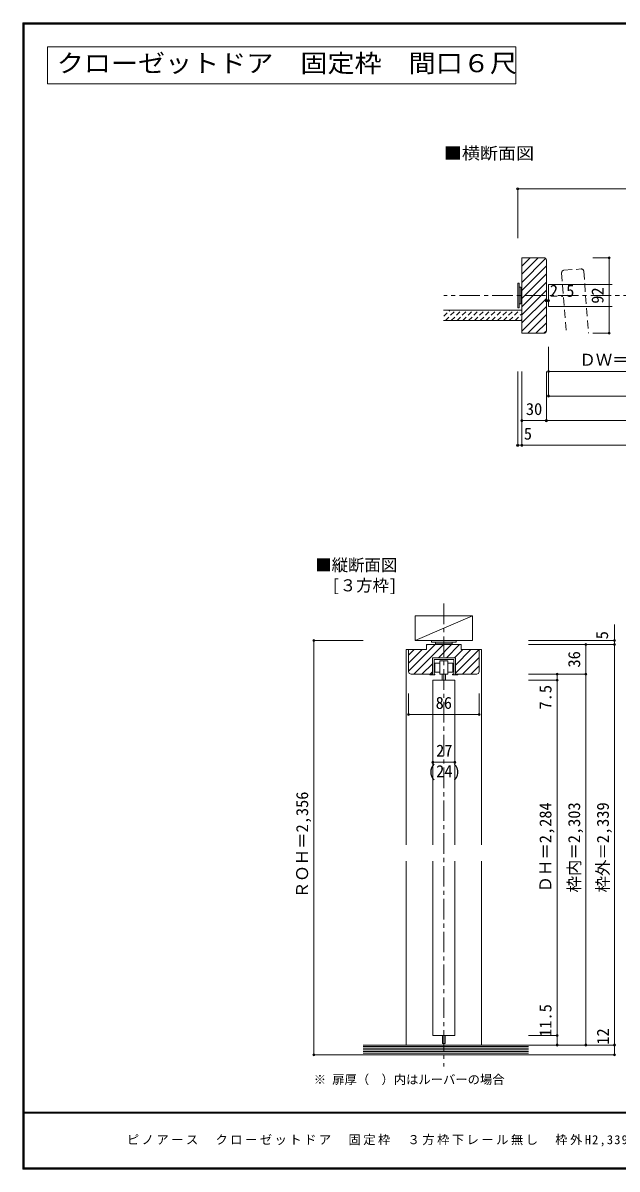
# Model space of a CAD drawing. Units: millimetres, scale not verified. Extents: x -973 to 977, y -718 to 696.
# Drawn here: x -973 to -249, y -701 to 696 of the extents above; entities that cross this region are included whole.
import ezdxf
from ezdxf.enums import TextEntityAlignment as Align

# ---------------------------------------------------------------- set-up
doc = ezdxf.new("R2010")
doc.units = ezdxf.units.MM
doc.header["$LTSCALE"] = 5
doc.header["$PDMODE"] = 32
doc.header["$PDSIZE"] = 2.5
for name, pattern in [('CHAIN1', [8, 5, -1, 1, -1]), ('DASHED1', [1.8, 1.2, -0.6]), ('DASHED2', [3, 2, -1])]:
    doc.linetypes.add(name, pattern=pattern)
for name, color, linetype, lineweight in [('0-1_通り芯', 4, 'CHAIN1', 9), ('0-3_仕上げ', 2, 'Continuous', 9), ('0-4_枠', 3, 'Continuous', 9), ('0-6_扉', 6, 'Continuous', 9), ('0-7_金物', 7, 'Continuous', 9), ('0-A_文字', 3, 'Continuous', 9), ('0-B_寸法', 7, 'Continuous', 9), ('0-C_ハッチ', 7, 'Continuous', 9), ('F-1_枠', 6, 'Continuous', 9)]:
    doc.layers.add(name, color=color, linetype=linetype, lineweight=lineweight)
doc.layers.add('F-A_文字', color=7, linetype='Continuous')
doc.styles.add('ＭＳ ゴシック', font='')
doc.styles.get('ＭＳ ゴシック').set_extended_font_data('MS Gothic')

msp = doc.modelspace()

# ---------------------------------------------------------------- linework, layer by layer
at = {"layer": '0-1_通り芯'}
for p, q in [((463.653, 363.658), (-460.347, 363.658)), ((-460.347, -11.667), (-460.347, -575.638))]:
    msp.add_line(p, q, dxfattribs=at)
at = {"layer": '0-3_仕上げ'}
for p, q in [((-365.347, 345.658), (-460.58, 345.658)), ((-365.347, 333.158), (-460.58, 333.158)), ((-558.847, -549.667), (-357.319, -549.667)), ((-558.847, -561.667), (-357.319, -561.667))]:
    msp.add_line(p, q, dxfattribs=at)
at = {"layer": '0-3_仕上げ', "color": 4}
msp.add_line((-425.347, -26.667), (-495.347, -56.667), dxfattribs=at)
at = {"layer": '0-3_仕上げ', "color": 7}
for p, q in [((-558.847, -551.667), (-357.319, -551.667)), ((-558.847, -553.667), (-357.319, -553.667)), ((-558.847, -555.667), (-357.319, -555.667)), ((-558.847, -557.667), (-357.319, -557.667)), ((-558.847, -559.667), (-357.319, -559.667))]:
    msp.add_line(p, q, dxfattribs=at)
at = {"layer": '0-3_仕上げ', "color": 4}
msp.add_lwpolyline([(-495.347, -56.667), (-425.347, -56.667), (-425.347, -26.667), (-495.347, -26.667)], close=True, dxfattribs=at)
at = {"layer": '0-4_枠'}
for p, q in [((-338.347, 409.658), (-365.347, 409.658)), ((-365.347, 409.658), (-365.347, 317.658)), ((-335.347, 320.658), (-335.347, 406.658)), ((-338.347, 317.658), (-365.347, 317.658)), ((-481.319, -67.709), (-503.319, -67.709)), ((-503.319, -94.691), (-503.319, -67.709)), ((-481.319, -61.691), (-481.319, -67.709)), ((-439.319, -61.691), (-481.319, -61.691)), ((-439.319, -67.709), (-439.319, -61.691)), ((-439.319, -67.709), (-417.319, -67.709)), ((-417.319, -94.691), (-417.319, -67.691)), ((-500.319, -97.691), (-474.319, -97.691))]:
    msp.add_line(p, q, dxfattribs=at)
at = {"layer": '0-4_枠', "color": 4}
for p, q in [((-503.319, -67.709), (-506.347, -67.709)), ((-506.347, -67.709), (-506.347, -305.667)), ((-417.319, -67.709), (-414.347, -67.709)), ((-414.347, -67.709), (-414.347, -305.667)), ((-506.347, -325.667), (-506.347, -549.667)), ((-414.347, -325.667), (-414.347, -549.667))]:
    msp.add_line(p, q, dxfattribs=at)
at = {"layer": '0-4_枠'}
msp.add_lwpolyline([(-420.319, -97.691), (-446.319, -97.691), (-446.319, -77.691), (-474.319, -77.691), (-474.319, -97.691)], dxfattribs=at)
for centre, start, end in [((-338.347, 406.658), 0, 90), ((-338.347, 320.658), 270, 0), ((-500.319, -94.691), 180.00001, 270), ((-420.319, -94.691), 270, 0.00001)]:
    msp.add_arc(centre, 3, start, end, dxfattribs=at)
at = {"layer": '0-6_扉', "color": 2, "linetype": 'DASHED2'}
for p, q in [((-316.739, 391.194), (-311.15, 317.658)), ((-313.975, 394.413), (-293.035, 396.004)), ((-289.817, 393.24), (-284.072, 317.658))]:
    msp.add_line(p, q, dxfattribs=at)
at = {"layer": '0-6_扉'}
for p, q in [((-332.847, 377.158), (-332.847, 350.158)), ((-332.847, 377.158), (-255.097, 377.158)), ((-332.847, 350.158), (-255.097, 350.158)), ((-473.847, -105.167), (-446.847, -105.167)), ((-473.847, -305.667), (-473.847, -105.167)), ((-446.847, -305.667), (-446.847, -105.167)), ((-473.847, -538.167), (-473.847, -325.667)), ((-446.847, -538.167), (-446.847, -325.667)), ((-473.847, -538.167), (-446.847, -538.167))]:
    msp.add_line(p, q, dxfattribs=at)
at = {"layer": '0-6_扉', "color": 2, "linetype": 'DASHED2'}
for centre, start, end in [((-313.748, 391.422), 94.34602, 184.34602), ((-292.808, 393.013), 4.34602, 94.34602)]:
    msp.add_arc(centre, 3, start, end, dxfattribs=at)
at = {"layer": '0-7_金物'}
for p, q in [((-370.347, 348.657), (-370.347, 378.657)), ((-370.347, 378.657), (-368.347, 378.657)), ((-368.347, 348.657), (-368.347, 378.657)), ((-368.347, 373.657), (-366.347, 373.657)), ((-366.347, 353.657), (-366.347, 373.657)), ((-365.347, 372.658), (-366.347, 372.658)), ((-368.347, 353.657), (-366.347, 353.657)), ((-366.347, 354.658), (-365.347, 354.658)), ((-370.347, 348.657), (-368.347, 348.657)), ((-475.347, -56.667), (-445.347, -56.667)), ((-475.347, -56.667), (-475.347, -58.667)), ((-475.347, -58.667), (-445.347, -58.667)), ((-470.347, -58.667), (-470.347, -60.667)), ((-470.347, -60.667), (-450.347, -60.667)), ((-469.347, -60.667), (-469.347, -61.691)), ((-451.347, -61.691), (-451.347, -60.667)), ((-450.347, -58.667), (-450.347, -60.667)), ((-445.347, -56.667), (-445.347, -58.667)), ((-472.319, -79.691), (-472.319, -97.691)), ((-448.319, -79.691), (-472.319, -79.691)), ((-448.319, -97.691), (-448.319, -79.691)), ((-477.347, -97.667), (-477.347, -98.667)), ((-474.319, -97.691), (-477.319, -97.691)), ((-477.319, -97.691), (-477.319, -98.691)), ((-472.319, -97.691), (-471.152, -97.691)), ((-471.289, -84.489), (-471.289, -95.489)), ((-465.32, -84.489), (-471.289, -84.489)), ((-471.289, -95.489), (-465.32, -95.489)), ((-471.18, -98.667), (-471.18, -97.667)), ((-471.152, -98.691), (-471.152, -97.691)), ((-465.32, -97.691), (-455.319, -97.691)), ((-462.347, -97.667), (-462.347, -105.167)), ((-458.347, -105.167), (-458.347, -97.667)), ((-455.319, -95.489), (-449.289, -95.489)), ((-449.645, -98.667), (-449.645, -97.667)), ((-446.319, -97.691), (-443.32, -97.691)), ((-443.347, -97.667), (-443.347, -98.667)), ((-443.32, -97.691), (-443.32, -98.691)), ((-471.18, -98.667), (-477.347, -98.667)), ((-471.152, -98.691), (-477.319, -98.691)), ((-462.347, -105.167), (-458.347, -105.167)), ((-449.645, -98.667), (-443.347, -98.667)), ((-449.617, -98.691), (-443.32, -98.691)), ((-461.847, -538.167), (-461.847, -547.667))]:
    msp.add_line(p, q, dxfattribs=at)
for points in [[(-455.319, -97.691), (-455.319, -81.691), (-465.32, -81.691), (-465.32, -97.691)], [(-449.289, -95.489), (-449.289, -84.489), (-455.319, -84.489)], [(-449.617, -98.691), (-449.617, -97.691), (-448.319, -97.691)], [(-458.847, -538.167), (-458.847, -547.667), (-461.847, -547.667)]]:
    msp.add_lwpolyline(points, dxfattribs=at)
at = {"layer": '0-A_文字'}
for p, q in [((-943.333, 621.667), (-943.333, 666.667)), ((-943.333, 666.667), (-372.619, 666.667)), ((-372.619, 621.667), (-372.619, 666.667)), ((-943.333, 621.667), (-372.619, 621.667))]:
    msp.add_line(p, q, dxfattribs=at)
at = {"layer": '0-B_寸法', "color": 4}
for p, q in [((-370.347, 493.658), (-370.347, 433.658)), ((-370.347, 493.658), (373.653, 493.658)), ((-278.609, 409.658), (-258.813, 409.658)), ((-258.813, 317.658), (-258.813, 409.658)), ((-335.347, 370.948), (-335.347, 357.393)), ((-332.847, 370.948), (-332.847, 357.393)), ((-335.347, 357.393), (-332.847, 357.393)), ((-278.609, 317.658), (-258.813, 317.658)), ((-332.847, 271.158), (-332.847, 301.158)), ((-370.347, 181.158), (-370.347, 271.158)), ((-365.347, 271.158), (-365.347, 181.158)), ((-365.347, 181.158), (-365.347, 271.158)), ((-335.347, 271.158), (-335.347, 211.158)), ((-332.847, 271.158), (-332.847, 241.158)), ((-332.847, 271.158), (-167.347, 271.158)), ((336.153, 241.158), (-332.847, 241.158)), ((-365.347, 211.158), (368.653, 211.158)), ((-370.347, 181.158), (368.653, 181.158)), ((-252.319, -561.667), (-252.319, -37.273)), ((-618.847, -561.667), (-618.847, -56.667)), ((-618.847, -56.667), (-558.847, -56.667)), ((-252.319, -56.667), (-357.319, -56.667)), ((-357.319, -61.667), (-252.319, -61.667)), ((-287.319, -549.667), (-287.319, -61.667)), ((-357.319, -97.666), (-322.319, -97.666)), ((-322.319, -549.667), (-322.319, -97.666)), ((-322.319, -97.666), (-287.319, -97.666)), ((-357.319, -105.166), (-322.319, -105.166)), ((-503.347, -146.914), (-503.347, -121.295)), ((-417.347, -146.914), (-417.347, -121.295)), ((-503.347, -146.914), (-417.347, -146.914)), ((-473.847, -191.124), (-473.847, -205.163)), ((-446.847, -191.124), (-446.847, -205.163)), ((-446.847, -205.163), (-473.847, -205.163)), ((-357.319, -538.167), (-322.319, -538.167)), ((-357.319, -549.667), (-252.319, -549.667)), ((-618.847, -561.667), (-558.847, -561.667)), ((-357.319, -561.667), (-252.319, -561.667)), ((-322.319, -561.667), (-287.319, -561.667))]:
    msp.add_line(p, q, dxfattribs=at)
at = {"layer": '0-B_寸法'}
for p in [(-370.347, 493.658), (-258.813, 409.658), (-335.347, 357.393), (-332.847, 357.393), (-258.813, 317.658), (-332.847, 271.158), (-332.847, 241.158), (-365.347, 211.158), (-335.347, 211.158), (-370.347, 181.158), (-365.347, 181.158), (-365.347, 181.158), (-618.847, -56.667), (-252.319, -56.667), (-287.319, -61.667), (-252.319, -61.667), (-322.319, -97.666), (-287.319, -97.666), (-322.319, -105.166), (-503.347, -146.914), (-417.347, -146.914), (-473.847, -205.163), (-446.847, -205.163), (-322.319, -538.167), (-322.319, -549.667), (-287.319, -549.667), (-252.319, -549.667), (-618.847, -561.667), (-252.319, -561.667)]:
    msp.add_point(p, dxfattribs=at)
at = {"layer": '0-C_ハッチ', "color": 4}
for p, q in [((-365.347, 389.581), (-345.27, 409.658)), ((-365.347, 399.48), (-355.17, 409.658)), ((-365.347, 409.38), (-365.069, 409.658)), ((-365.347, 379.681), (-336.859, 408.169)), ((-365.347, 369.782), (-335.347, 399.782)), ((-365.347, 359.882), (-335.347, 389.882)), ((-365.347, 349.983), (-335.347, 379.983)), ((-365.347, 340.083), (-335.347, 370.083)), ((-365.347, 330.184), (-335.347, 360.184)), ((-365.347, 320.284), (-335.347, 350.284)), ((-358.074, 317.658), (-335.347, 340.385)), ((-348.175, 317.658), (-335.347, 330.485)), ((-338.275, 317.658), (-335.347, 320.586)), ((-503.319, -94.221), (-470.789, -61.691)), ((-503.319, -84.322), (-486.707, -67.709)), ((-503.319, -74.422), (-496.606, -67.709)), ((-496.889, -97.691), (-460.889, -61.691)), ((-481.319, -62.322), (-480.688, -61.691)), ((-466.99, -77.691), (-450.99, -61.691)), ((-457.09, -77.691), (-441.09, -61.691)), ((-447.191, -77.691), (-437.21, -67.709)), ((-446.319, -96.618), (-417.411, -67.709)), ((-446.319, -86.719), (-427.31, -67.709)), ((-437.492, -97.691), (-417.319, -77.518)), ((-486.99, -97.691), (-474.319, -85.02)), ((-477.09, -97.691), (-474.319, -94.92)), ((-427.593, -97.691), (-417.319, -87.417))]:
    msp.add_line(p, q, dxfattribs=at)
at = {"layer": '0-C_ハッチ', "color": 4, "linetype": 'DASHED1'}
for p, q in [((-460.347, 338.294), (-452.983, 345.658)), ((-458.412, 333.157), (-445.912, 345.658)), ((-451.341, 333.157), (-438.841, 345.658)), ((-444.27, 333.157), (-431.77, 345.658)), ((-437.199, 333.157), (-424.699, 345.658)), ((-430.128, 333.157), (-417.628, 345.658)), ((-423.057, 333.157), (-410.557, 345.658)), ((-415.986, 333.157), (-403.486, 345.658)), ((-408.915, 333.157), (-396.415, 345.658)), ((-401.844, 333.157), (-389.344, 345.658)), ((-394.773, 333.157), (-382.273, 345.658)), ((-387.702, 333.157), (-375.202, 345.658)), ((-380.631, 333.157), (-368.131, 345.658)), ((-373.56, 333.157), (-365.347, 341.37)), ((-366.489, 333.157), (-365.347, 334.299))]:
    msp.add_line(p, q, dxfattribs=at)
at = {"layer": 'F-1_枠'}
for p, q in [((-973.347, 695.833), (-973.347, -700.833)), ((-973.347, 695.833), (976.653, 695.833)), ((-973.347, 695), (976.653, 695)), ((-973.347, 694.167), (976.653, 694.167)), ((-972.514, 695.833), (-972.514, -700.833)), ((-971.68, 695.833), (-971.68, -700.833)), ((976.653, -631.667), (-973.347, -631.667)), ((976.653, -632.5), (-973.347, -632.5)), ((976.653, -699.167), (-973.347, -699.167)), ((976.653, -700), (-973.347, -700)), ((976.653, -700.833), (-973.347, -700.833))]:
    msp.add_line(p, q, dxfattribs=at)

# ---------------------------------------------------------------- texts
at = {"layer": '0-A_文字', "style": 'ＭＳ ゴシック', "width": 1.1}
msp.add_text('クローゼットドア\u3000固定枠\u3000間口６尺', height=21.99, dxfattribs=at).set_placement((-932.083, 629.167), align=Align.BOTTOM_LEFT)
at = {"layer": '0-A_文字', "color": 7, "style": 'ＭＳ ゴシック', "width": 1.1}
msp.add_text('■横断面図', height=14.66, dxfattribs=at).set_placement((-460.347, 525.32), align=Align.BOTTOM_LEFT)
at = {"layer": '0-A_文字', "color": 7, "style": 'ＭＳ ゴシック'}
for s, height, p in [('■縦断面図', 14.66, (-617.101, 23.515)), ('\u3000[３方枠]', 14.66, (-617.101, -1.239)), ('※ 扉厚（\u3000）内はルーバーの場合', 11, (-618.847, -600.473))]:
    msp.add_text(s, height=height, dxfattribs=at).set_placement(p, align=Align.BOTTOM_LEFT)
at = {"layer": '0-B_寸法', "style": 'ＭＳ ゴシック'}
for s, p in [('2.5', (-331.167, 357.685)), ('ＤＷ＝394', (-295.097, 273.658)), ('30', (-360.347, 213.658)), ('5', (-362.847, 183.658)), ('86', (-470.347, -144.414)), ('27', (-469.722, -202.663)), ('(24)', (-479.722, -227.682))]:
    msp.add_text(s, height=14.66, dxfattribs=at).set_placement(p, align=Align.BOTTOM_LEFT)
for s, p in [('92', (-261.314, 353.692)), ('5', (-255.803, -55.26)), ('36', (-289.819, -89.666)), ('7.5', (-324.724, -140.82)), ('ＲＯＨ＝2,356', (-621.347, -370.667)), ('ＤＨ＝2,284', (-324.819, -363.755)), ('枠内＝2,303', (-289.819, -363.755)), ('枠外＝2,339', (-254.82, -363.755)), ('11.5', (-324.73, -539.772)), ('12', (-254.82, -549.273))]:
    msp.add_text(s, height=14.66, rotation=90, dxfattribs=at).set_placement(p, align=Align.BOTTOM_LEFT)
at = {"layer": 'F-A_文字', "insert": (-846.68, -673.333), "char_height": 11, "attachment_point": 7, "style": 'ＭＳ ゴシック'}
msp.add_mtext('\\T1.2;ピノアース\u3000クローゼットドア\u3000固定枠\u3000３方枠下レール無し\u3000枠外H2,339\u3000枠外W1,645', dxfattribs=at)

doc.saveas('drawing.dxf')
